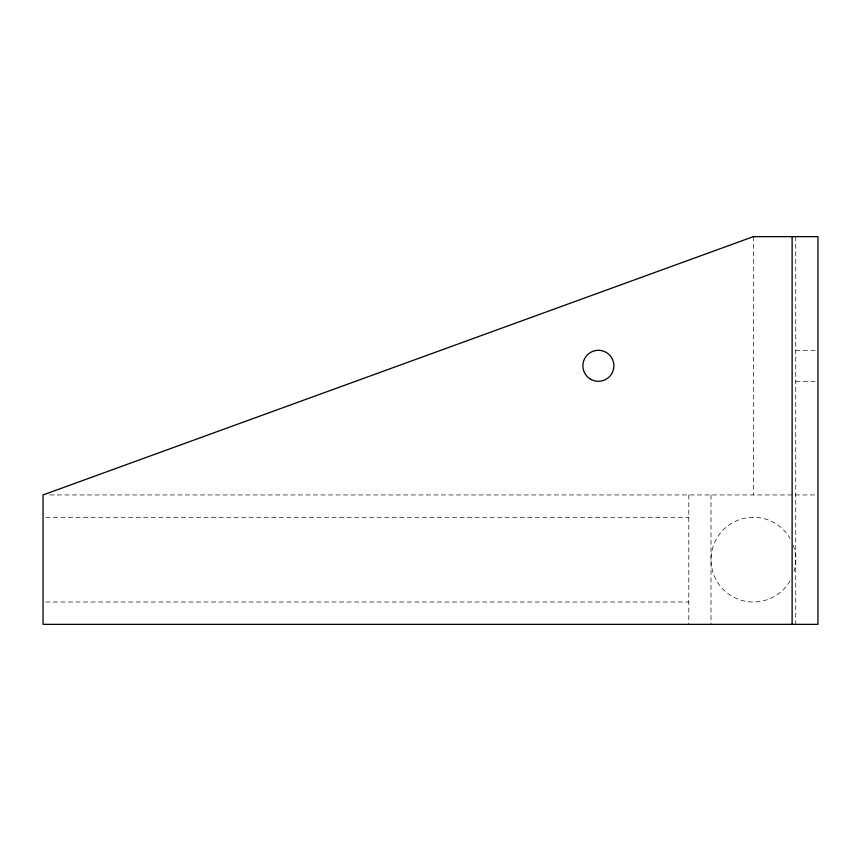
<?xml version="1.0" encoding="UTF-8"?>
<svg xmlns="http://www.w3.org/2000/svg" width="861" height="861" viewBox="0 0 861 861"><rect width="100%" height="100%" fill="white"/><g stroke="black" fill="none" stroke-linecap="round" stroke-linejoin="round"><path stroke-width="0.65" stroke-dasharray="4.3 3.23" d="M795.736 350.298L817.95 350.298M795.736 381.294L815.335 381.294M49.777 494.946L815.335 494.946M45.741 517.289L688.8 517.289M45.741 602.011L688.8 602.011M795.736 236.646L795.736 624.354M753.375 236.646L753.375 494.946M711.014 494.946L711.014 624.354M688.8 494.946L688.8 624.354M793.185 545.174A42.361 42.361 0 0 1 793.185 574.126M790.064 580.831A42.361 42.361 0 0 1 726.146 592.099A42.361 42.361 0 0 1 726.146 527.201A42.361 42.361 0 0 1 790.064 538.469"/><path stroke-width="1.29" d="M792.12 236.646L792.12 624.354M753.375 236.646L43.05 494.946L43.05 624.354L817.95 624.354L817.95 236.646L753.375 236.646M590.646 379.217A15.498 15.498 0 0 0 613.893 365.796A15.498 15.498 0 0 0 590.646 352.375A15.498 15.498 0 0 0 590.646 379.217"/></g></svg>
